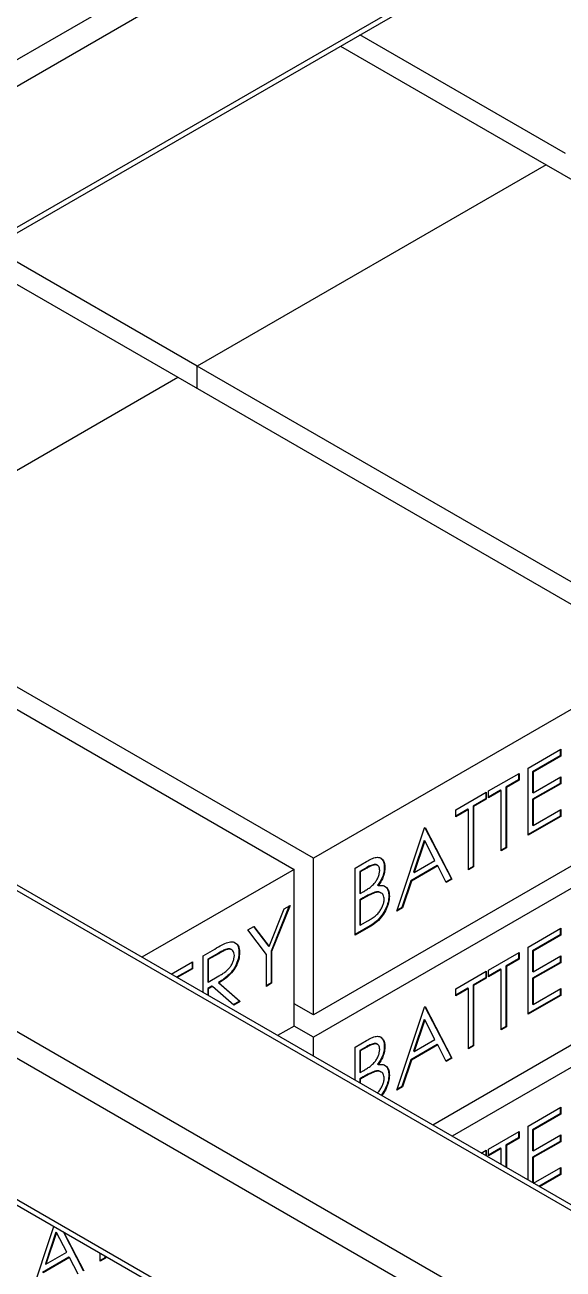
# Model space of a CAD drawing. Header units: millimetres. Extents: x 0 to 17520, y 0 to 12300.
# Drawn here: x 14515.4 to 14711.8, y 10040.6 to 10494.6 of the extents above; entities that cross this region are included whole.
import ezdxf

# ---------------------------------------------------------------- set-up
doc = ezdxf.new("R2010")
doc.units = ezdxf.units.MM
doc.header["$LTSCALE"] = 30

msp = doc.modelspace()

# ---------------------------------------------------------------- linework, layer by layer
for p, q in [((14254.085, 10332.769), (15350.1, 10965.485)), ((15354.343, 10958.137), (14260.085, 10326.436)), ((14304.64, 10300.714), (15354.343, 10906.695)), ((14306.398, 10299.7), (15353.1, 10903.948)), ((13338.735, 10804.857), (15027.306, 9830.066)), ((15027.306, 9881.5), (13427.83, 10804.857)), ((15027.306, 9883.528), (13433.83, 10803.422)), ((15027.306, 9820.268), (13330.25, 10799.958)), ((13330.25, 10748.516), (15027.306, 9768.826)), ((13332.735, 10745.051), (15027.306, 9766.797)), ((14712.643, 10447.663), (14637.675, 10490.942)), ((14630.604, 10486.86), (14705.572, 10443.581)), ((14705.572, 10443.581), (14578.293, 10370.105)), ((14705.572, 10443.581), (14882.349, 10341.53)), ((14578.293, 10370.105), (14503.325, 10413.383)), ((14496.253, 10409.301), (14571.222, 10366.023)), ((14578.293, 10361.941), (14578.293, 10370.105)), ((14755.07, 10268.054), (14578.293, 10370.105)), ((14443.943, 10292.546), (14571.222, 10366.023)), ((14571.222, 10366.023), (14747.999, 10263.972)), ((14436.872, 10288.464), (14613.648, 10186.413)), ((14620.719, 10190.495), (14443.943, 10292.546)), ((14747.999, 10263.972), (14620.719, 10190.495)), ((14699.008, 10223.37), (14710.975, 10230.278)), ((14710.763, 10230.155), (14710.763, 10227.888)), ((14710.975, 10230.278), (14710.975, 10227.765)), ((14710.763, 10227.888), (14700.7, 10222.079)), ((14710.975, 10227.765), (14700.912, 10221.956)), ((14710.975, 10227.765), (14710.763, 10227.888)), ((14684.594, 10215.049), (14695.745, 10221.486)), ((14695.533, 10221.363), (14695.533, 10219.096)), ((14695.745, 10221.486), (14695.745, 10218.973)), ((14699.008, 10198.874), (14699.008, 10223.37)), ((14700.7, 10222.079), (14700.7, 10214.542)), ((14700.912, 10221.956), (14700.7, 10222.079)), ((14700.912, 10221.956), (14700.912, 10214.419)), ((14700.912, 10214.419), (14710.975, 10220.228)), ((14710.975, 10220.228), (14710.975, 10217.716)), ((14695.533, 10219.096), (14690.909, 10216.427)), ((14690.909, 10216.427), (14690.909, 10194.443)), ((14691.122, 10216.304), (14690.909, 10216.427)), ((14695.745, 10218.973), (14691.122, 10216.304)), ((14691.122, 10216.304), (14691.122, 10194.321)), ((14695.745, 10218.973), (14695.533, 10219.096)), ((14710.763, 10217.838), (14700.7, 10212.029)), ((14710.975, 10217.716), (14700.912, 10211.907)), ((14710.763, 10220.106), (14710.763, 10217.838)), ((14710.975, 10217.716), (14710.763, 10217.838)), ((14672.628, 10208.141), (14683.778, 10214.578)), ((14683.566, 10212.188), (14678.943, 10209.519)), ((14683.778, 10212.065), (14679.155, 10209.396)), ((14683.566, 10214.455), (14683.566, 10212.188)), ((14683.778, 10212.065), (14683.566, 10212.188)), ((14683.778, 10214.578), (14683.778, 10212.065)), ((14689.006, 10215.328), (14684.594, 10212.781)), ((14689.218, 10215.205), (14684.594, 10212.536)), ((14684.594, 10212.536), (14684.594, 10215.049)), ((14689.218, 10215.205), (14689.006, 10215.328)), ((14689.218, 10193.222), (14689.218, 10215.205)), ((14700.912, 10214.419), (14700.7, 10214.542)), ((14700.7, 10212.029), (14700.7, 10202.607)), ((14700.912, 10211.907), (14700.7, 10212.029)), ((14700.912, 10211.907), (14700.912, 10202.485)), ((14747.999, 10206.814), (14620.719, 10133.337)), ((14677.039, 10208.42), (14672.628, 10205.873)), ((14677.251, 10208.297), (14672.628, 10205.628)), ((14672.628, 10205.628), (14672.628, 10208.141)), ((14677.251, 10208.297), (14677.039, 10208.42)), ((14677.251, 10186.313), (14677.251, 10208.297)), ((14678.943, 10209.519), (14678.943, 10187.535)), ((14679.155, 10209.396), (14678.943, 10209.519)), ((14679.155, 10209.396), (14679.155, 10187.412)), ((14700.912, 10202.485), (14710.975, 10208.294)), ((14710.763, 10208.172), (14710.763, 10205.904)), ((14710.975, 10208.294), (14710.975, 10205.782)), ((14710.763, 10205.904), (14699.008, 10199.118)), ((14710.975, 10205.782), (14699.008, 10198.874)), ((14700.912, 10202.485), (14700.7, 10202.607)), ((14710.975, 10205.782), (14710.763, 10205.904)), ((14747.999, 10198.648), (14620.719, 10125.172)), ((14651.143, 10171.241), (14661.205, 10201.547)), ((14661.205, 10201.547), (14661.477, 10201.704)), ((14661.363, 10201.638), (14671.056, 10182.982)), ((14661.477, 10201.704), (14671.268, 10182.859)), ((14661.108, 10196.961), (14657.267, 10185.385)), ((14661.32, 10196.838), (14657.479, 10185.263)), ((14661.108, 10196.961), (14661.32, 10196.838)), ((14665.06, 10189.639), (14661.32, 10196.838)), ((14690.909, 10194.443), (14689.218, 10193.466)), ((14691.122, 10194.321), (14689.218, 10193.222)), ((14691.122, 10194.321), (14690.909, 10194.443)), ((14620.719, 10133.337), (14620.719, 10190.495)), ((14635.913, 10186.945), (14640.052, 10189.335)), ((14657.479, 10185.263), (14665.06, 10189.639)), ((14613.648, 10186.413), (14558.143, 10154.37)), ((14613.648, 10129.255), (14613.648, 10186.413)), ((14635.913, 10162.449), (14635.913, 10186.945)), ((14640.188, 10187.146), (14637.604, 10185.654)), ((14637.604, 10185.654), (14637.604, 10177.803)), ((14637.604, 10185.654), (14637.817, 10185.532)), ((14640.4, 10187.023), (14637.817, 10185.532)), ((14637.817, 10185.532), (14637.817, 10177.681)), ((14640.188, 10187.146), (14640.4, 10187.023)), ((14644.133, 10187.887), (14643.868, 10188.04)), ((14646.791, 10187.155), (14646.579, 10187.278)), ((14665.85, 10187.828), (14656.234, 10182.277)), ((14666.063, 10187.706), (14656.446, 10182.154)), ((14657.267, 10185.385), (14657.479, 10185.263)), ((14666.063, 10187.706), (14665.85, 10187.828)), ((14669.199, 10181.665), (14666.063, 10187.706)), ((14678.943, 10187.535), (14677.251, 10186.558)), ((14679.155, 10187.412), (14677.251, 10186.313)), ((14679.155, 10187.412), (14678.943, 10187.535)), ((14644.339, 10180.529), (14644.127, 10180.651)), ((14656.234, 10182.277), (14653.009, 10172.563)), ((14656.446, 10182.154), (14653.221, 10172.441)), ((14656.446, 10182.154), (14656.234, 10182.277)), ((14671.056, 10182.982), (14669.101, 10181.853)), ((14671.268, 10182.859), (14669.199, 10181.665)), ((14671.268, 10182.859), (14671.056, 10182.982)), ((14637.604, 10177.803), (14637.817, 10177.681)), ((14638.866, 10176.019), (14637.604, 10175.291)), ((14637.604, 10175.291), (14637.604, 10166.183)), ((14637.604, 10175.291), (14637.817, 10175.168)), ((14637.817, 10177.681), (14639.096, 10178.419)), ((14639.079, 10175.897), (14637.817, 10175.168)), ((14637.817, 10175.168), (14637.817, 10166.061)), ((14638.866, 10176.019), (14639.079, 10175.897)), ((14642.835, 10178.021), (14643.048, 10177.899)), ((14645.479, 10177.822), (14645.214, 10177.975)), ((14648.423, 10176.625), (14648.211, 10176.747)), ((14604.505, 10158.288), (14610.072, 10172.028)), ((14611.91, 10173.089), (14605.241, 10156.632)), ((14612.252, 10173.286), (14605.453, 10156.509)), ((14610.072, 10172.028), (14612.252, 10173.286)), ((14653.221, 10172.441), (14651.143, 10171.241)), ((14653.009, 10172.563), (14651.243, 10171.544)), ((14653.221, 10172.441), (14653.009, 10172.563)), ((14641.437, 10165.883), (14635.913, 10162.694)), ((14641.649, 10165.761), (14635.913, 10162.449)), ((14637.604, 10166.183), (14637.817, 10166.061)), ((14637.817, 10166.061), (14640.528, 10167.626)), ((14641.649, 10165.761), (14641.437, 10165.883)), ((14596.75, 10164.337), (14598.93, 10165.596)), ((14603.549, 10155.411), (14596.75, 10164.337)), ((14598.848, 10165.548), (14604.293, 10158.411)), ((14598.93, 10165.596), (14604.505, 10158.288)), ((14699.008, 10158.046), (14710.975, 10164.955)), ((14710.763, 10162.565), (14700.7, 10156.755)), ((14710.975, 10162.442), (14700.912, 10156.633)), ((14710.763, 10164.832), (14710.763, 10162.565)), ((14710.975, 10162.442), (14710.763, 10162.565)), ((14710.975, 10164.955), (14710.975, 10162.442)), ((14580.432, 10154.917), (14584.677, 10157.368)), ((14590.895, 10157.08), (14590.63, 10157.233)), ((14604.505, 10158.288), (14604.293, 10158.411)), ((14699.008, 10133.55), (14699.008, 10158.046)), ((14700.7, 10156.755), (14700.7, 10149.218)), ((14700.912, 10156.633), (14700.7, 10156.755)), ((14568.814, 10148.21), (14576.625, 10152.719)), ((14576.412, 10152.597), (14576.412, 10150.329)), ((14576.625, 10152.719), (14576.625, 10150.207)), ((14580.432, 10141.503), (14580.432, 10154.917)), ((14586.101, 10155.922), (14582.124, 10153.626)), ((14582.124, 10153.626), (14582.124, 10145.461)), ((14582.124, 10153.626), (14582.336, 10153.504)), ((14586.313, 10155.8), (14582.336, 10153.504)), ((14582.336, 10153.504), (14582.336, 10145.338)), ((14586.101, 10155.922), (14586.313, 10155.8)), ((14593.758, 10156.059), (14593.546, 10156.182)), ((14603.549, 10143.766), (14603.549, 10155.411)), ((14605.241, 10156.632), (14605.241, 10144.987)), ((14605.453, 10156.509), (14605.241, 10156.632)), ((14605.453, 10156.509), (14605.453, 10144.865)), ((14684.594, 10149.725), (14695.745, 10156.162)), ((14695.533, 10153.772), (14690.909, 10151.103)), ((14695.745, 10153.65), (14691.122, 10150.981)), ((14695.533, 10156.04), (14695.533, 10153.772)), ((14695.745, 10153.65), (14695.533, 10153.772)), ((14695.745, 10156.162), (14695.745, 10153.65)), ((14710.763, 10152.515), (14700.7, 10146.706)), ((14700.912, 10156.633), (14700.912, 10149.096)), ((14700.912, 10149.096), (14710.975, 10154.905)), ((14710.975, 10152.392), (14700.912, 10146.583)), ((14710.763, 10154.782), (14710.763, 10152.515)), ((14710.975, 10152.392), (14710.763, 10152.515)), ((14710.975, 10154.905), (14710.975, 10152.392)), ((14576.412, 10150.329), (14570.778, 10147.076)), ((14576.625, 10150.207), (14570.99, 10146.954)), ((14576.625, 10150.207), (14576.412, 10150.329)), ((14672.628, 10142.817), (14683.778, 10149.254)), ((14683.566, 10149.132), (14683.566, 10146.864)), ((14683.778, 10149.254), (14683.778, 10146.742)), ((14689.006, 10150.004), (14684.594, 10147.458)), ((14689.218, 10149.882), (14684.594, 10147.213)), ((14684.594, 10147.213), (14684.594, 10149.725)), ((14689.218, 10149.882), (14689.006, 10150.004)), ((14689.218, 10127.898), (14689.218, 10149.882)), ((14690.909, 10151.103), (14690.909, 10129.12)), ((14691.122, 10150.981), (14690.909, 10151.103)), ((14691.122, 10150.981), (14691.122, 10128.997)), ((14700.912, 10149.096), (14700.7, 10149.218)), ((14582.124, 10145.461), (14582.336, 10145.338)), ((14583.671, 10143.841), (14582.124, 10142.948)), ((14582.336, 10145.338), (14586.22, 10147.546)), ((14583.883, 10143.719), (14582.336, 10142.826)), ((14583.883, 10143.719), (14583.671, 10143.841)), ((14591.676, 10136.912), (14583.883, 10143.719)), ((14586.025, 10145.2), (14593.818, 10138.393)), ((14586.237, 10145.078), (14586.025, 10145.2)), ((14586.237, 10145.078), (14594.03, 10138.271)), ((14605.241, 10144.987), (14603.549, 10144.011)), ((14605.453, 10144.865), (14603.549, 10143.766)), ((14605.453, 10144.865), (14605.241, 10144.987)), ((14677.039, 10143.096), (14672.628, 10140.55)), ((14677.251, 10142.974), (14677.039, 10143.096)), ((14683.566, 10146.864), (14678.943, 10144.195)), ((14678.943, 10144.195), (14678.943, 10122.212)), ((14679.155, 10144.073), (14678.943, 10144.195)), ((14683.778, 10146.742), (14679.155, 10144.073)), ((14679.155, 10144.073), (14679.155, 10122.089)), ((14683.778, 10146.742), (14683.566, 10146.864)), ((14700.7, 10146.706), (14700.7, 10137.284)), ((14700.912, 10146.583), (14700.7, 10146.706)), ((14700.912, 10146.583), (14700.912, 10137.162)), ((14582.124, 10142.948), (14582.124, 10140.527)), ((14582.336, 10142.826), (14582.124, 10142.948)), ((14582.336, 10142.826), (14582.336, 10140.404)), ((14747.999, 10141.49), (14664.226, 10093.13)), ((14677.251, 10142.974), (14672.628, 10140.305)), ((14672.628, 10140.305), (14672.628, 10142.817)), ((14677.251, 10120.99), (14677.251, 10142.974)), ((14710.763, 10140.581), (14699.008, 10133.795)), ((14710.975, 10140.458), (14699.008, 10133.55)), ((14700.912, 10137.162), (14710.975, 10142.971)), ((14710.763, 10142.848), (14710.763, 10140.581)), ((14710.975, 10140.458), (14710.763, 10140.581)), ((14710.975, 10142.971), (14710.975, 10140.458)), ((14593.818, 10138.393), (14591.507, 10137.059)), ((14594.03, 10138.271), (14591.676, 10136.912)), ((14594.03, 10138.271), (14593.818, 10138.393)), ((14620.719, 10133.337), (14613.648, 10137.419)), ((14651.143, 10105.918), (14661.205, 10136.223)), ((14661.205, 10136.223), (14661.477, 10136.38)), ((14661.363, 10136.314), (14671.056, 10117.659)), ((14661.477, 10136.38), (14671.268, 10117.536)), ((14700.912, 10137.162), (14700.7, 10137.284)), ((14661.108, 10131.637), (14657.267, 10120.062)), ((14661.32, 10131.515), (14657.479, 10119.939)), ((14661.108, 10131.637), (14661.32, 10131.515)), ((14665.06, 10124.316), (14661.32, 10131.515)), ((14747.999, 10133.325), (14671.299, 10089.047)), ((14613.648, 10129.255), (14607.649, 10125.791)), ((14620.719, 10125.172), (14613.647, 10129.254)), ((14620.719, 10118.246), (14620.719, 10125.172)), ((14690.909, 10129.12), (14689.218, 10128.143)), ((14691.122, 10128.997), (14689.218, 10127.898)), ((14691.122, 10128.997), (14690.909, 10129.12)), ((14635.913, 10121.622), (14640.052, 10124.011)), ((14635.913, 10109.475), (14635.913, 10121.622)), ((14640.188, 10121.823), (14637.604, 10120.331)), ((14637.604, 10120.331), (14637.604, 10112.48)), ((14637.604, 10120.331), (14637.817, 10120.209)), ((14640.4, 10121.7), (14637.817, 10120.209)), ((14640.188, 10121.823), (14640.4, 10121.7)), ((14644.133, 10122.563), (14643.868, 10122.716)), ((14646.791, 10121.832), (14646.579, 10121.955)), ((14665.85, 10122.505), (14656.234, 10116.953)), ((14666.063, 10122.382), (14656.446, 10116.831)), ((14657.479, 10119.939), (14665.06, 10124.316)), ((14666.063, 10122.382), (14665.85, 10122.505)), ((14669.199, 10116.341), (14666.063, 10122.382)), ((14678.943, 10122.212), (14677.251, 10121.235)), ((14679.155, 10122.089), (14677.251, 10120.99)), ((14679.155, 10122.089), (14678.943, 10122.212)), ((14637.817, 10120.209), (14637.817, 10112.357)), ((14656.234, 10116.953), (14653.009, 10107.24)), ((14656.446, 10116.831), (14653.221, 10107.118)), ((14656.446, 10116.831), (14656.234, 10116.953)), ((14657.267, 10120.062), (14657.479, 10119.939)), ((14671.056, 10117.659), (14669.101, 10116.53)), ((14671.268, 10117.536), (14669.199, 10116.341)), ((14671.268, 10117.536), (14671.056, 10117.659)), ((14637.604, 10112.48), (14637.817, 10112.357)), ((14637.817, 10112.357), (14639.096, 10113.096)), ((14642.835, 10112.698), (14643.048, 10112.575)), ((14644.339, 10115.205), (14644.127, 10115.328)), ((14645.479, 10112.499), (14645.214, 10112.652)), ((14648.423, 10111.301), (14648.211, 10111.424)), ((14638.866, 10110.696), (14637.604, 10109.967)), ((14637.604, 10109.967), (14637.604, 10108.498)), ((14637.604, 10109.967), (14637.817, 10109.845)), ((14639.079, 10110.574), (14637.817, 10109.845)), ((14637.817, 10109.845), (14637.817, 10108.376)), ((14638.866, 10110.696), (14639.079, 10110.574)), ((14653.221, 10107.118), (14651.143, 10105.918)), ((14653.009, 10107.24), (14651.243, 10106.221)), ((14653.221, 10107.118), (14653.009, 10107.24)), ((14699.008, 10092.723), (14710.975, 10099.631)), ((14710.763, 10099.509), (14710.763, 10097.241)), ((14710.975, 10099.631), (14710.975, 10097.119)), ((14710.763, 10097.241), (14700.7, 10091.432)), ((14710.975, 10097.119), (14700.912, 10091.31)), ((14710.975, 10097.119), (14710.763, 10097.241)), ((14684.594, 10084.402), (14695.745, 10090.839)), ((14695.533, 10090.717), (14695.533, 10088.449)), ((14695.745, 10090.839), (14695.745, 10088.327)), ((14699.008, 10073.05), (14699.008, 10092.723)), ((14700.7, 10091.432), (14700.7, 10083.895)), ((14700.912, 10091.31), (14700.7, 10091.432)), ((14700.912, 10091.31), (14700.912, 10083.772)), ((14700.912, 10083.772), (14710.975, 10089.582)), ((14710.763, 10089.459), (14710.763, 10087.192)), ((14710.975, 10089.582), (14710.975, 10087.069)), ((14689.006, 10084.681), (14684.594, 10082.135)), ((14689.218, 10084.559), (14684.594, 10081.89)), ((14684.594, 10081.89), (14684.594, 10084.402)), ((14689.218, 10084.559), (14689.006, 10084.681)), ((14689.218, 10078.703), (14689.218, 10084.559)), ((14695.533, 10088.449), (14690.909, 10085.78)), ((14690.909, 10085.78), (14690.909, 10077.726)), ((14691.122, 10085.658), (14690.909, 10085.78)), ((14695.745, 10088.327), (14691.122, 10085.658)), ((14691.122, 10085.658), (14691.122, 10077.604)), ((14695.745, 10088.327), (14695.533, 10088.449)), ((14710.763, 10087.192), (14700.7, 10081.383)), ((14710.975, 10087.069), (14700.912, 10081.26)), ((14710.975, 10087.069), (14710.763, 10087.192)), ((14681.97, 10082.887), (14683.778, 10083.931)), ((14683.566, 10083.809), (14683.566, 10081.965)), ((14683.778, 10083.931), (14683.778, 10081.843)), ((14700.912, 10083.772), (14700.7, 10083.895)), ((14700.7, 10081.383), (14700.7, 10072.074)), ((14700.912, 10081.26), (14700.7, 10081.383)), ((14700.912, 10081.26), (14700.912, 10071.951)), ((14701.01, 10071.895), (14710.975, 10077.647)), ((14710.763, 10075.258), (14702.974, 10070.761)), ((14710.975, 10075.135), (14703.186, 10070.639)), ((14710.763, 10077.525), (14710.763, 10075.258)), ((14710.975, 10075.135), (14710.763, 10075.258)), ((14710.975, 10077.647), (14710.975, 10075.135)), ((14516.792, 10028.359), (14526.029, 10056.177)), ((14526.758, 10054.079), (14522.916, 10042.503)), ((14526.97, 10053.956), (14523.128, 10042.381)), ((14526.758, 10054.079), (14526.97, 10053.956)), ((14530.709, 10046.757), (14526.97, 10053.956)), ((14529.348, 10054.262), (14536.706, 10040.1)), ((14529.56, 10054.139), (14536.918, 10039.977)), ((14531.5, 10044.946), (14521.884, 10039.395)), ((14531.712, 10044.824), (14522.096, 10039.272)), ((14523.128, 10042.381), (14530.709, 10046.757)), ((14531.712, 10044.824), (14531.5, 10044.946)), ((14534.848, 10038.783), (14531.712, 10044.824)), ((14542.901, 10043.431), (14542.901, 10046.438)), ((14544.593, 10044.653), (14542.901, 10043.676)), ((14544.805, 10044.53), (14542.901, 10043.431)), ((14544.593, 10045.461), (14544.593, 10044.653)), ((14544.805, 10044.53), (14544.593, 10044.653)), ((14544.805, 10045.339), (14544.805, 10044.53)), ((14522.916, 10042.503), (14523.128, 10042.381))]:
    msp.add_line(p, q)
for points, knots in [([(14640.052, 10189.335), (14640.655, 10189.666), (14641.862, 10190.327), (14643.656, 10190.961), (14645.138, 10190.797), (14646.107, 10189.936), (14646.693, 10188.746), (14646.758, 10187.686), (14646.791, 10187.155)], [0, 0, 0, 0, 0.187022, 0.3737301, 0.5599466, 0.7066258, 0.8533084, 1, 1, 1, 1]), ([(14645.062, 10190.659), (14645.341, 10190.461), (14645.937, 10190.039), (14646.476, 10188.86), (14646.545, 10187.805), (14646.579, 10187.278)], [0, 0, 0, 0, 0.30472077, 0.65234959, 1, 1, 1, 1]), ([(14639.096, 10178.419), (14639.527, 10178.675), (14640.389, 10179.188), (14641.675, 10180.084), (14642.828, 10181.127), (14643.736, 10182.349), (14644.376, 10183.57), (14644.809, 10184.846), (14644.862, 10185.623), (14644.888, 10186.012)], [0, 0, 0, 0, 0.1669437, 0.3338076, 0.5002833, 0.625266, 0.7502346, 0.8751587, 1, 1, 1, 1]), ([(14643.886, 10188.01), (14643.867, 10188.028), (14643.69, 10188.189), (14642.984, 10188.28), (14641.738, 10187.986), (14640.705, 10187.426), (14640.188, 10187.146)], [0, 0, 0, 0, 0.0232752, 0.2186694, 0.60871005, 1, 1, 1, 1]), ([(14644.888, 10186.012), (14644.872, 10186.302), (14644.841, 10186.88), (14644.556, 10187.562), (14644.064, 10187.982), (14643.217, 10188.192), (14641.944, 10187.853), (14640.915, 10187.3), (14640.4, 10187.023)], [0, 0, 0, 0, 0.1250979, 0.2500442, 0.3749978, 0.5000298, 0.7496152, 1, 1, 1, 1]), ([(14646.579, 10187.278), (14646.545, 10186.677), (14646.476, 10185.477), (14645.905, 10183.645), (14645.108, 10181.992), (14644.454, 10181.098), (14644.127, 10180.651)], [0, 0, 0, 0, 0.2799383, 0.5596637, 0.7797592, 1, 1, 1, 1]), ([(14646.791, 10187.155), (14646.757, 10186.555), (14646.688, 10185.355), (14646.117, 10183.523), (14645.32, 10181.87), (14644.666, 10180.976), (14644.339, 10180.529)], [0, 0, 0, 0, 0.2799383, 0.5596637, 0.7797592, 1, 1, 1, 1]), ([(14644.339, 10180.529), (14644.975, 10180.598), (14646.244, 10180.736), (14647.581, 10179.867), (14648.306, 10178.413), (14648.384, 10177.221), (14648.423, 10176.625)], [0, 0, 0, 0, 0.2803898, 0.5596031, 0.7797598, 1, 1, 1, 1]), ([(14646.58, 10180.274), (14646.858, 10180.138), (14647.532, 10179.808), (14648.083, 10178.516), (14648.168, 10177.337), (14648.211, 10176.747)], [0, 0, 0, 0, 0.2605999, 0.6302299, 1, 1, 1, 1]), ([(14642.835, 10178.021), (14642.098, 10177.7), (14640.779, 10177.128), (14639.451, 10176.358), (14638.866, 10176.019)], [0, 0, 0, 0, 0.5597392, 1, 1, 1, 1]), ([(14643.048, 10177.899), (14642.31, 10177.578), (14640.991, 10177.005), (14639.663, 10176.236), (14639.079, 10175.897)], [0, 0, 0, 0, 0.5597392, 1, 1, 1, 1]), ([(14640.528, 10167.626), (14640.974, 10167.89), (14641.866, 10168.418), (14643.198, 10169.35), (14644.386, 10170.453), (14645.313, 10171.73), (14645.966, 10172.994), (14646.434, 10174.314), (14646.491, 10175.122), (14646.519, 10175.526)], [0, 0, 0, 0, 0.1669326, 0.3337998, 0.5002166, 0.6252198, 0.7502061, 0.8751354, 1, 1, 1, 1]), ([(14648.211, 10176.747), (14648.16, 10175.986), (14648.058, 10174.464), (14647.11, 10171.96), (14645.656, 10169.499), (14643.673, 10167.321), (14642.183, 10166.363), (14641.437, 10165.883)], [0, 0, 0, 0, 0.1866707, 0.373193, 0.559948, 0.7797019, 1, 1, 1, 1]), ([(14648.423, 10176.625), (14648.372, 10175.863), (14648.271, 10174.341), (14647.322, 10171.838), (14645.868, 10169.376), (14643.885, 10167.199), (14642.395, 10166.241), (14641.649, 10165.761)], [0, 0, 0, 0, 0.1866707, 0.373193, 0.559948, 0.7797019, 1, 1, 1, 1]), ([(14645.203, 10177.905), (14645.146, 10177.963), (14644.847, 10178.263), (14643.999, 10178.284), (14643.223, 10178.109), (14642.835, 10178.021)], [0, 0, 0, 0, 0.1061744, 0.5529037, 1, 1, 1, 1]), ([(14646.519, 10175.526), (14646.457, 10176.092), (14646.331, 10177.226), (14645.361, 10178), (14644.231, 10178.191), (14643.442, 10177.996), (14643.048, 10177.899)], [0, 0, 0, 0, 0.2790348, 0.5586064, 0.7792126, 1, 1, 1, 1]), ([(14584.677, 10157.368), (14585.579, 10157.891), (14587.187, 10158.826), (14588.782, 10159.508), (14589.483, 10159.809)], [0, 0, 0, 0, 0.56023, 1, 1, 1, 1]), ([(14590.641, 10157.194), (14590.603, 10157.226), (14590.369, 10157.423), (14589.673, 10157.496), (14588.576, 10157.21), (14587.339, 10156.621), (14586.514, 10156.155), (14586.101, 10155.922)], [0, 0, 0, 0, 0.0379703, 0.2302228, 0.4863343, 0.7431391, 1, 1, 1, 1]), ([(14591.855, 10154.965), (14591.832, 10155.311), (14591.786, 10156.002), (14591.364, 10156.737), (14590.765, 10157.218), (14589.898, 10157.395), (14588.784, 10157.081), (14587.552, 10156.5), (14586.726, 10156.033), (14586.313, 10155.8)], [0, 0, 0, 0, 0.1249169, 0.2498491, 0.374793, 0.4997347, 0.6661773, 0.8330704, 1, 1, 1, 1]), ([(14589.483, 10159.809), (14590.149, 10159.938), (14591.48, 10160.196), (14592.88, 10159.354), (14593.653, 10157.899), (14593.723, 10156.673), (14593.758, 10156.059)], [0, 0, 0, 0, 0.27979776, 0.55950801, 0.77963243, 1, 1, 1, 1]), ([(14591.935, 10159.678), (14592.193, 10159.565), (14592.864, 10159.271), (14593.428, 10157.998), (14593.507, 10156.787), (14593.546, 10156.182)], [0, 0, 0, 0, 0.2382262, 0.6189028, 1, 1, 1, 1]), ([(14593.546, 10156.182), (14593.491, 10155.375), (14593.38, 10153.763), (14592.328, 10151.096), (14590.807, 10148.905), (14589.166, 10147.322), (14587.602, 10146.154), (14586.55, 10145.518), (14586.025, 10145.2)], [0, 0, 0, 0, 0.1865077, 0.3727484, 0.5590704, 0.7058773, 0.8529123, 1, 1, 1, 1]), ([(14586.22, 10147.546), (14586.641, 10147.797), (14587.484, 10148.3), (14588.744, 10149.167), (14589.87, 10150.19), (14590.766, 10151.377), (14591.377, 10152.581), (14591.783, 10153.826), (14591.831, 10154.585), (14591.855, 10154.965)], [0, 0, 0, 0, 0.1669372, 0.3338038, 0.5002439, 0.6251777, 0.75015, 0.8750702, 1, 1, 1, 1]), ([(14593.758, 10156.059), (14593.703, 10155.253), (14593.592, 10153.641), (14592.54, 10150.974), (14591.019, 10148.782), (14589.378, 10147.2), (14587.814, 10146.032), (14586.763, 10145.396), (14586.237, 10145.078)], [0, 0, 0, 0, 0.1865077, 0.3727484, 0.5590704, 0.7058773, 0.8529123, 1, 1, 1, 1]), ([(14640.052, 10124.011), (14640.655, 10124.342), (14641.862, 10125.004), (14643.656, 10125.638), (14645.138, 10125.473), (14646.107, 10124.612), (14646.693, 10123.423), (14646.758, 10122.362), (14646.791, 10121.832)], [0, 0, 0, 0, 0.18702083, 0.37372591, 0.55994125, 0.70661959, 0.85330924, 1, 1, 1, 1]), ([(14645.062, 10125.335), (14645.341, 10125.138), (14645.937, 10124.716), (14646.476, 10123.537), (14646.545, 10122.482), (14646.579, 10121.955)], [0, 0, 0, 0, 0.3047038, 0.6523506, 1, 1, 1, 1]), ([(14639.096, 10113.096), (14639.527, 10113.352), (14640.389, 10113.865), (14641.675, 10114.76), (14642.828, 10115.804), (14643.736, 10117.026), (14644.376, 10118.246), (14644.809, 10119.522), (14644.862, 10120.3), (14644.888, 10120.689)], [0, 0, 0, 0, 0.1669419, 0.3338044, 0.5002786, 0.6252602, 0.7502359, 0.8751491, 1, 1, 1, 1]), ([(14643.886, 10122.687), (14643.867, 10122.704), (14643.69, 10122.866), (14642.984, 10122.957), (14641.738, 10122.663), (14640.705, 10122.103), (14640.188, 10121.823)], [0, 0, 0, 0, 0.0232751, 0.2186806, 0.6087124, 1, 1, 1, 1]), ([(14644.888, 10120.689), (14644.872, 10120.978), (14644.841, 10121.557), (14644.556, 10122.239), (14644.064, 10122.658), (14643.217, 10122.869), (14641.944, 10122.53), (14640.915, 10121.977), (14640.4, 10121.7)], [0, 0, 0, 0, 0.1250855, 0.250033, 0.3749879, 0.500029, 0.7496128, 1, 1, 1, 1]), ([(14646.579, 10121.955), (14646.545, 10121.354), (14646.476, 10120.154), (14645.905, 10118.322), (14645.108, 10116.669), (14644.454, 10115.775), (14644.127, 10115.328)], [0, 0, 0, 0, 0.2799265, 0.5596701, 0.7797563, 1, 1, 1, 1]), ([(14646.791, 10121.832), (14646.757, 10121.232), (14646.688, 10120.031), (14646.117, 10118.199), (14645.32, 10116.547), (14644.666, 10115.653), (14644.339, 10115.205)], [0, 0, 0, 0, 0.2799265, 0.5596701, 0.7797563, 1, 1, 1, 1]), ([(14642.835, 10112.698), (14642.098, 10112.377), (14640.779, 10111.804), (14639.451, 10111.035), (14638.866, 10110.696)], [0, 0, 0, 0, 0.559739, 1, 1, 1, 1]), ([(14643.048, 10112.575), (14642.31, 10112.255), (14640.991, 10111.682), (14639.663, 10110.912), (14639.079, 10110.574)], [0, 0, 0, 0, 0.559739, 1, 1, 1, 1]), ([(14645.203, 10112.582), (14645.146, 10112.64), (14644.847, 10112.94), (14643.999, 10112.961), (14643.223, 10112.785), (14642.835, 10112.698)], [0, 0, 0, 0, 0.1061972, 0.55292, 1, 1, 1, 1]), ([(14646.519, 10110.202), (14646.457, 10110.769), (14646.331, 10111.903), (14645.361, 10112.677), (14644.231, 10112.867), (14643.442, 10112.673), (14643.048, 10112.575)], [0, 0, 0, 0, 0.2790328, 0.5586144, 0.779219, 1, 1, 1, 1]), ([(14644.339, 10115.205), (14644.975, 10115.275), (14646.244, 10115.413), (14647.581, 10114.544), (14648.306, 10113.09), (14648.384, 10111.898), (14648.423, 10111.301)], [0, 0, 0, 0, 0.28038743, 0.55960682, 0.77976168, 1, 1, 1, 1]), ([(14648.211, 10111.424), (14648.162, 10110.66), (14648.063, 10109.133), (14647.092, 10106.667), (14646.155, 10104.871), (14645.466, 10104.136), (14645.359, 10104.022)], [0, 0, 0, 0, 0.3140847, 0.6279197, 0.9421364, 1, 1, 1, 1]), ([(14648.423, 10111.301), (14648.374, 10110.538), (14648.275, 10109.011), (14647.304, 10106.544), (14646.367, 10104.749), (14645.678, 10104.013), (14645.571, 10103.899)], [0, 0, 0, 0, 0.3140847, 0.6279197, 0.9421364, 1, 1, 1, 1]), ([(14646.58, 10114.951), (14646.858, 10114.815), (14647.532, 10114.485), (14648.083, 10113.193), (14648.168, 10112.014), (14648.211, 10111.424)], [0, 0, 0, 0, 0.2605999, 0.6302299, 1, 1, 1, 1]), ([(14643.971, 10104.823), (14644.137, 10104.973), (14644.624, 10105.417), (14645.31, 10106.415), (14645.967, 10107.668), (14646.434, 10108.992), (14646.491, 10109.799), (14646.519, 10110.202)], [0, 0, 0, 0, 0.1136247, 0.3353237, 0.5569787, 0.7785468, 1, 1, 1, 1])]:
    msp.add_open_spline(points, degree=3, knots=knots)

doc.saveas('drawing.dxf')
